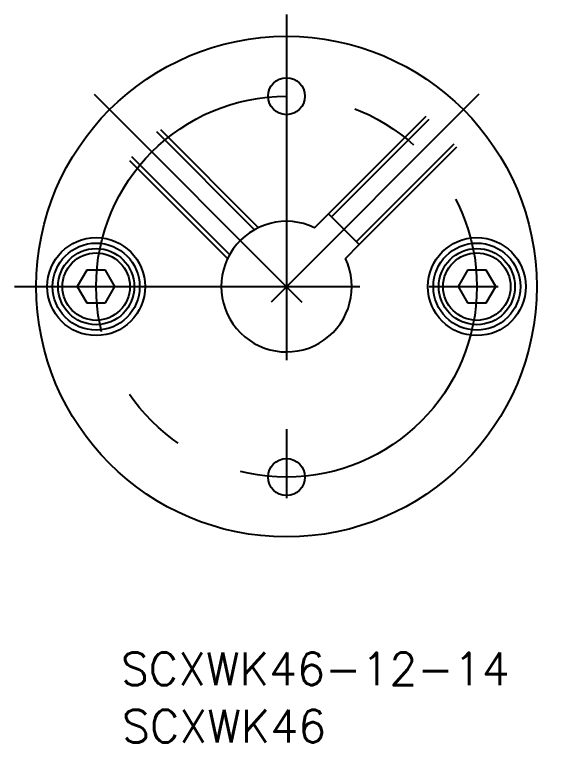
# Model space of a CAD drawing. Extents: x -25 to 156, y -42 to 25.
# Drawn here: x -25 to 25, y -41.9 to 25 of the extents above; entities that cross this region are included whole.
import ezdxf

# ---------------------------------------------------------------- set-up
doc = ezdxf.new("R2010")
doc.units = 0
doc.linetypes.add('CENTER', pattern=[50.8, 31.75, -6.35, 6.35, -6.35])
doc.linetypes.add('DASHED', pattern=[19.05, 12.7, -6.35])
doc.layers.get('0').update_dxf_attribs({"linetype": 'CONTINUOUS'})
doc.layers.add('CENTER', color=1, linetype='CENTER')
doc.styles.get("Standard").update_dxf_attribs({"font": 'txt.shx', "height": 3, "bigfont": 'bigfont.shx'})

msp = doc.modelspace()

# ---------------------------------------------------------------- linework, layer by layer
at = {"color": 3, "linetype": 'DASHED'}
for p, q in [((-2.586, 5.414), (-14.788, 17.616)), ((3.859, 6.687), (14.788, 17.616)), ((-2.939, 5.231), (-15.077, 17.369)), ((4.127, 6.419), (15.077, 17.369)), ((-5.414, 2.586), (-17.616, 14.788)), ((-5.231, 2.939), (-17.369, 15.077)), ((6.419, 4.127), (17.369, 15.077)), ((6.687, 3.859), (17.616, 14.788))]:
    msp.add_line(p, q, dxfattribs=at)
at = {"color": 7, "linetype": 'CONTINUOUS'}
for p, q in [((2.586, 5.414), (3.859, 6.687)), ((3.859, 6.687), (6.687, 3.859)), ((5.414, 2.586), (6.687, 3.859)), ((-18.366, 1.5), (-19.232, 0)), ((-16.634, 1.5), (-18.366, 1.5)), ((-15.768, 0), (-16.634, 1.5)), ((16.634, 1.5), (15.768, 0)), ((18.366, 1.5), (16.634, 1.5)), ((19.232, 0), (18.366, 1.5)), ((-19.232, 0), (-18.366, -1.5)), ((-16.634, -1.5), (-15.768, 0)), ((15.768, 0), (16.634, -1.5)), ((18.366, -1.5), (19.232, 0)), ((-18.366, -1.5), (-16.634, -1.5)), ((16.634, -1.5), (18.366, -1.5))]:
    msp.add_line(p, q, dxfattribs=at)
for centre, radius in [((0, 0), 23), ((0, 17.5), 1.7), ((-17.5, 0), 4.5), ((17.5, 0), 4.5), ((-17.5, 0), 4), ((-17.5, 0), 3.5), ((17.5, 0), 4), ((17.5, 0), 3.5), ((-17.5, 0), 3.1), ((17.5, 0), 3.1), ((0, -17.5), 1.7)]:
    msp.add_circle(centre, radius, dxfattribs=at)
msp.add_arc((0, 0), 6, 64.47122, 25.52878, dxfattribs=at)
at = {"layer": 'CENTER', "color": 1, "linetype": 'CENTER'}
for p, q in [((0, 25), (0, -25)), ((-17.678, 17.678), (1.414, -1.414)), ((17.678, 17.678), (-1.414, -1.414)), ((-25, 0), (25, 0))]:
    msp.add_line(p, q, dxfattribs=at)
msp.add_circle((0, 0), 17.5, dxfattribs=at)

# ---------------------------------------------------------------- texts
at = {"color": 7, "linetype": 'CONTINUOUS'}
for s, p in [('SCXWK46-12-14', (-15.231, -36.626)), ('SCXWK46', (-15.128, -41.887))]:
    msp.add_text(s, height=3, dxfattribs=at).set_placement(p)

doc.saveas('drawing.dxf')
